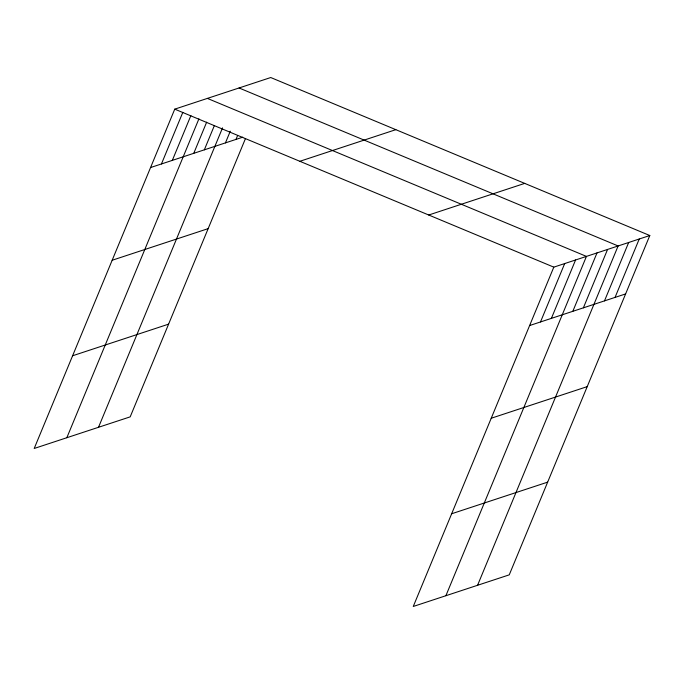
<?xml version="1.0" encoding="UTF-8"?>
<svg xmlns="http://www.w3.org/2000/svg" width="684" height="684" viewBox="0 0 684 684"><rect width="100%" height="100%" fill="white"/><g stroke="black" fill="none" stroke-linecap="round" stroke-linejoin="round"><path stroke-width="1.03" d="M649.8 235.527L553.809 267.145L413.256 606.469L509.247 574.851L649.8 235.527L270.744 77.531L174.753 109.149L34.2 448.473L130.191 416.855L245.334 138.886M161.441 163.963L182.808 112.381M172.325 160.381L190.87 115.613M66.835 437.726L198.924 118.836M193.76 153.319L206.662 122.171M204.319 149.839L214.4 125.505M98.513 427.286L222.539 127.874M225.438 142.888L230.277 131.208M235.997 139.408L237.613 135.517M540.497 321.95L564.685 263.562M551.381 318.368L575.569 259.98M445.891 595.713L586.444 256.397L207.389 98.402M572.816 311.314L597.004 252.918M583.375 307.834L607.563 249.438M477.569 585.282L618.122 245.958L239.067 87.971M604.494 300.874L628.681 242.478M615.053 297.395L639.241 239.007M150.565 167.546L242.717 137.193M299.84 161.287L395.831 129.669M112.167 260.253L208.158 228.636M428.723 215.007L524.714 183.389M72.598 355.766L168.589 324.148M529.621 325.541L625.612 293.923M491.223 418.24L587.214 386.631M451.654 513.761L547.645 482.143M174.753 109.149L553.809 267.145"/></g></svg>
